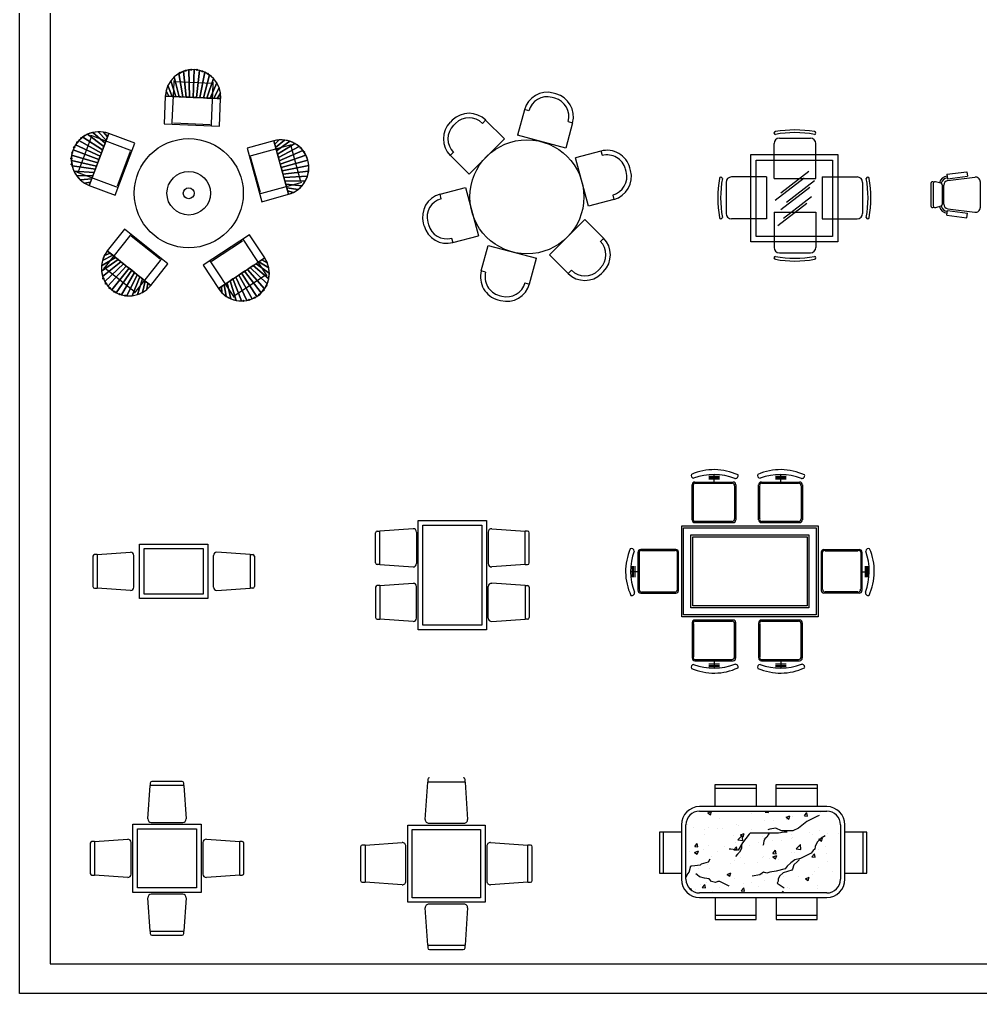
# Model space of a CAD drawing. Header units: inches. Extents: x 11.8 to 54.3, y 7.5 to 32.3.
# Drawn here: x 33.31 to 43.88, y 7.5 to 18.21 of the extents above; entities that cross this region are included whole.
import ezdxf

# ---------------------------------------------------------------- set-up
doc = ezdxf.new("R2010")
doc.units = ezdxf.units.IN
doc.header["$MEASUREMENT"] = 0
for name, color, linetype in [('02', 2, 'Continuous'), ('1', 1, 'Continuous'), ('4', 4, 'Continuous'), ('kadrbm', 4, 'Continuous')]:
    doc.layers.add(name, color=color, linetype=linetype)

# ---------------------------------------------------------------- blocks, each defined once
blk = doc.blocks.new('kadrbm')
at = {"layer": 'kadrbm', "color": 4}
blk.add_lwpolyline([(0, 0), (0, 24.797), (21, 24.797), (21, 0), (0, 0)], close=True, dxfattribs=at)
blk.add_lwpolyline([(20.663, 0.326), (20.663, 24.46), (0.337, 24.46), (0.337, 0.326), (20.663, 0.326)], dxfattribs=at)

msp = doc.modelspace()

# ---------------------------------------------------------------- linework, layer by layer
at = {"layer": '02'}
for p, q in [((40.895, 13.191), (41.014, 13.191)), ((40.896, 13.177), (41.014, 13.177)), ((40.955, 13.126), (40.955, 13.205)), ((41.627, 13.191), (41.746, 13.191)), ((41.628, 13.177), (41.746, 13.177)), ((41.687, 13.126), (41.687, 13.205)), ((40.725, 12.722), (40.725, 13.083)), ((40.741, 13.113), (41.149, 13.113)), ((40.896, 13.161), (41.014, 13.161)), ((41.178, 13.083), (41.178, 12.722)), ((41.457, 12.722), (41.457, 13.083)), ((41.473, 13.113), (41.881, 13.113)), ((41.628, 13.161), (41.746, 13.161)), ((41.91, 13.083), (41.91, 12.722)), ((41.149, 12.693), (40.741, 12.693)), ((41.881, 12.693), (41.473, 12.693)), ((37.228, 12.236), (37.228, 12.569)), ((37.246, 12.587), (37.273, 12.587)), ((37.64, 12.612), (37.273, 12.587)), ((37.273, 12.218), (37.273, 12.587)), ((37.678, 12.576), (37.678, 12.229)), ((38.468, 12.576), (38.468, 12.229)), ((38.506, 12.612), (38.873, 12.587)), ((38.9, 12.587), (38.873, 12.587)), ((38.873, 12.218), (38.873, 12.587)), ((38.918, 12.236), (38.918, 12.569)), ((40.697, 11.744), (40.697, 12.544)), ((40.697, 12.544), (41.997, 12.544)), ((41.997, 12.544), (41.997, 11.744)), ((40.717, 11.764), (40.717, 12.524)), ((40.717, 12.524), (41.977, 12.524)), ((41.977, 12.524), (41.977, 11.764)), ((34.163, 12.328), (34.136, 12.328)), ((34.163, 12.328), (34.53, 12.353)), ((34.163, 12.328), (34.163, 11.959)), ((35.849, 12.328), (35.482, 12.353)), ((35.849, 12.328), (35.849, 11.959)), ((35.849, 12.328), (35.876, 12.328)), ((40.129, 12.354), (40.129, 11.946)), ((40.519, 12.37), (40.158, 12.37)), ((40.549, 11.946), (40.549, 12.354)), ((42.146, 11.946), (42.146, 12.354)), ((42.176, 12.37), (42.536, 12.37)), ((42.566, 12.354), (42.566, 11.946)), ((34.118, 12.31), (34.118, 11.977)), ((34.568, 11.97), (34.568, 12.317)), ((35.444, 11.97), (35.444, 12.317)), ((35.894, 12.31), (35.894, 11.977)), ((37.273, 12.218), (37.246, 12.218)), ((37.273, 12.218), (37.64, 12.193)), ((38.873, 12.218), (38.506, 12.193)), ((38.873, 12.218), (38.9, 12.218)), ((40.115, 12.14), (40.037, 12.14)), ((40.05, 12.2), (40.05, 12.081)), ((40.064, 12.199), (40.064, 12.081)), ((40.08, 12.199), (40.08, 12.081)), ((42.579, 12.14), (42.658, 12.14)), ((42.615, 12.199), (42.615, 12.081)), ((42.631, 12.199), (42.631, 12.081)), ((42.644, 12.2), (42.644, 12.081)), ((37.273, 11.987), (37.64, 12.012)), ((38.873, 11.987), (38.506, 12.012)), ((34.136, 11.959), (34.163, 11.959)), ((34.53, 11.934), (34.163, 11.959)), ((35.482, 11.934), (35.849, 11.959)), ((35.876, 11.959), (35.849, 11.959)), ((37.228, 11.969), (37.228, 11.636)), ((37.273, 11.987), (37.246, 11.987)), ((37.273, 11.987), (37.273, 11.618)), ((37.678, 11.629), (37.678, 11.976)), ((38.468, 11.629), (38.468, 11.976)), ((38.873, 11.987), (38.9, 11.987)), ((38.873, 11.987), (38.873, 11.618)), ((38.918, 11.969), (38.918, 11.636)), ((40.158, 11.917), (40.519, 11.917)), ((42.536, 11.917), (42.176, 11.917)), ((41.997, 11.744), (40.697, 11.744)), ((41.977, 11.764), (40.717, 11.764)), ((37.246, 11.618), (37.273, 11.618)), ((37.64, 11.593), (37.273, 11.618)), ((38.506, 11.593), (38.873, 11.618)), ((38.9, 11.618), (38.873, 11.618)), ((41.149, 11.594), (40.741, 11.594)), ((41.881, 11.594), (41.473, 11.594)), ((40.725, 11.565), (40.725, 11.204)), ((41.178, 11.204), (41.178, 11.565)), ((41.457, 11.565), (41.457, 11.204)), ((41.91, 11.204), (41.91, 11.565)), ((40.741, 11.175), (41.149, 11.175)), ((40.955, 11.161), (40.955, 11.082)), ((41.473, 11.175), (41.881, 11.175)), ((41.687, 11.161), (41.687, 11.082)), ((40.895, 11.096), (41.014, 11.096)), ((40.896, 11.126), (41.014, 11.126)), ((40.896, 11.11), (41.014, 11.11)), ((41.627, 11.096), (41.746, 11.096)), ((41.628, 11.126), (41.746, 11.126)), ((41.628, 11.11), (41.746, 11.11)), ((34.723, 9.421), (34.748, 9.788)), ((34.748, 9.815), (34.748, 9.788)), ((35.117, 9.788), (34.748, 9.788)), ((35.099, 9.833), (34.766, 9.833)), ((35.117, 9.788), (35.117, 9.815)), ((35.117, 9.788), (35.142, 9.421)), ((37.774, 9.416), (37.802, 9.824)), ((37.802, 9.854), (37.802, 9.824)), ((38.212, 9.824), (37.802, 9.824)), ((38.212, 9.824), (38.212, 9.854)), ((38.212, 9.824), (38.24, 9.416)), ((40.966, 9.557), (40.966, 9.798)), ((40.966, 9.798), (41.416, 9.798)), ((41.416, 9.754), (40.966, 9.754)), ((41.416, 9.798), (41.416, 9.557)), ((41.636, 9.557), (41.636, 9.798)), ((41.636, 9.798), (42.086, 9.798)), ((42.086, 9.754), (41.636, 9.754)), ((42.086, 9.798), (42.086, 9.557)), ((40.793, 9.507), (42.193, 9.507)), ((40.884, 9.487), (40.926, 9.504)), ((40.884, 9.487), (40.914, 9.467)), ((40.914, 9.467), (40.926, 9.504)), ((41.364, 9.484), (41.364, 9.484)), ((41.516, 9.494), (41.528, 9.507)), ((41.516, 9.494), (41.552, 9.491)), ((41.552, 9.491), (41.549, 9.507)), ((41.746, 9.439), (41.788, 9.456)), ((41.746, 9.439), (41.776, 9.419)), ((41.776, 9.419), (41.788, 9.456)), ((41.816, 9.45), (41.816, 9.45)), ((41.947, 9.456), (41.975, 9.491)), ((41.947, 9.456), (41.982, 9.453)), ((42.082, 9.448), (41.973, 9.394)), ((41.982, 9.453), (41.975, 9.49)), ((41.978, 9.45), (41.978, 9.45)), ((42.109, 9.459), (42.082, 9.448)), ((42.119, 9.489), (42.119, 9.489)), ((34.759, 9.383), (35.106, 9.383)), ((37.814, 9.374), (38.2, 9.374)), ((40.643, 8.757), (40.643, 9.357)), ((40.664, 9.364), (40.664, 9.364)), ((40.721, 9.33), (40.721, 9.33)), ((40.893, 9.325), (40.893, 9.325)), ((40.994, 9.32), (40.994, 9.32)), ((41.014, 9.424), (41.014, 9.424)), ((41.196, 9.363), (41.196, 9.363)), ((41.222, 9.35), (41.222, 9.35)), ((41.508, 9.408), (41.508, 9.408)), ((41.601, 9.4), (41.601, 9.4)), ((41.751, 9.42), (41.751, 9.42)), ((41.973, 9.394), (41.881, 9.318)), ((42.343, 9.357), (42.343, 8.757)), ((40.352, 9.276), (40.352, 8.826)), ((40.593, 9.276), (40.352, 9.276)), ((40.396, 8.826), (40.396, 9.276)), ((40.844, 9.301), (40.844, 9.301)), ((40.847, 9.25), (40.847, 9.25)), ((41.041, 9.317), (41.041, 9.317)), ((41.168, 9.236), (41.168, 9.236)), ((41.215, 9.191), (41.262, 9.24)), ((41.242, 9.246), (41.284, 9.262)), ((41.242, 9.246), (41.272, 9.226)), ((41.268, 9.183), (41.262, 9.24)), ((41.337, 9.253), (41.266, 9.16)), ((41.272, 9.226), (41.284, 9.262)), ((41.348, 9.264), (41.337, 9.253)), ((41.663, 9.264), (41.348, 9.264)), ((41.362, 9.303), (41.362, 9.303)), ((41.488, 9.223), (41.488, 9.223)), ((41.533, 9.22), (41.511, 9.204)), ((41.549, 9.247), (41.533, 9.22)), ((41.566, 9.307), (41.544, 9.302)), ((41.56, 9.264), (41.549, 9.247)), ((41.631, 9.318), (41.566, 9.307)), ((41.696, 9.291), (41.631, 9.318)), ((41.723, 9.274), (41.663, 9.264)), ((41.682, 9.29), (41.682, 9.29)), ((41.821, 9.291), (41.696, 9.291)), ((41.756, 9.274), (41.723, 9.274)), ((41.808, 9.25), (41.808, 9.25)), ((41.82, 9.213), (41.82, 9.213)), ((41.881, 9.318), (41.821, 9.291)), ((42.002, 9.276), (42.002, 9.276)), ((42.039, 9.246), (42.039, 9.246)), ((42.104, 9.198), (42.146, 9.214)), ((42.112, 9.289), (42.112, 9.289)), ((42.174, 9.236), (42.131, 9.209)), ((42.134, 9.178), (42.146, 9.214)), ((42.199, 9.263), (42.199, 9.263)), ((42.322, 9.263), (42.322, 9.263)), ((42.634, 9.276), (42.393, 9.276)), ((42.59, 9.276), (42.59, 8.826)), ((42.634, 8.826), (42.634, 9.276)), ((34.088, 9.154), (34.088, 8.821)), ((34.133, 9.172), (34.106, 9.172)), ((34.133, 9.172), (34.5, 9.197)), ((34.133, 9.172), (34.133, 8.803)), ((34.538, 8.814), (34.538, 9.161)), ((35.328, 9.161), (35.328, 8.814)), ((35.366, 9.197), (35.733, 9.172)), ((35.76, 9.172), (35.733, 9.172)), ((35.733, 8.803), (35.733, 9.172)), ((35.778, 8.821), (35.778, 9.154)), ((37.062, 9.114), (37.062, 8.744)), ((37.112, 9.134), (37.082, 9.134)), ((37.112, 9.134), (37.52, 9.162)), ((37.112, 9.134), (37.112, 8.724)), ((37.562, 8.736), (37.562, 9.122)), ((38.452, 9.122), (38.452, 8.736)), ((38.494, 9.162), (38.902, 9.134)), ((38.932, 9.134), (38.902, 9.134)), ((38.902, 8.724), (38.902, 9.134)), ((38.952, 8.744), (38.952, 9.114)), ((40.739, 9.118), (40.768, 9.152)), ((40.739, 9.118), (40.775, 9.115)), ((40.775, 9.115), (40.768, 9.152)), ((40.886, 9.125), (40.886, 9.125)), ((41.064, 9.114), (41.064, 9.114)), ((41.169, 9.08), (41.198, 9.114)), ((41.189, 9.163), (41.189, 9.163)), ((41.205, 9.077), (41.198, 9.114)), ((41.215, 9.191), (41.268, 9.183)), ((41.266, 9.16), (41.218, 9.079)), ((41.256, 9.144), (41.256, 9.095)), ((41.339, 9.126), (41.339, 9.126)), ((41.443, 9.163), (41.443, 9.163)), ((41.495, 9.144), (41.489, 9.128)), ((41.5, 9.177), (41.495, 9.155)), ((41.495, 9.155), (41.495, 9.144)), ((41.5, 9.208), (41.5, 9.208)), ((41.511, 9.204), (41.5, 9.177)), ((41.593, 9.183), (41.593, 9.183)), ((41.689, 9.186), (41.689, 9.186)), ((41.808, 9.209), (41.808, 9.209)), ((41.855, 9.092), (41.902, 9.141)), ((41.909, 9.084), (41.902, 9.141)), ((42.066, 9.117), (42.06, 9.09)), ((42.087, 9.166), (42.066, 9.117)), ((42.131, 9.209), (42.087, 9.166)), ((42.104, 9.198), (42.134, 9.178)), ((42.129, 9.196), (42.129, 9.196)), ((42.183, 9.114), (42.183, 9.114)), ((40.686, 9.064), (40.686, 9.064)), ((40.738, 9.052), (40.78, 9.069)), ((40.738, 9.052), (40.768, 9.032)), ((40.768, 9.032), (40.78, 9.068)), ((40.837, 9.084), (40.837, 9.084)), ((40.922, 9.012), (40.922, 9.012)), ((40.989, 9.066), (40.989, 9.066)), ((41.136, 9.09), (41.12, 9.09)), ((41.218, 9.079), (41.136, 9.09)), ((41.169, 9.08), (41.205, 9.077)), ((41.212, 9.035), (41.19, 9.008)), ((41.234, 9.057), (41.212, 9.035)), ((41.256, 9.095), (41.234, 9.057)), ((41.242, 8.998), (41.242, 8.998)), ((41.493, 9.008), (41.493, 9.008)), ((41.599, 9.042), (41.628, 9.077)), ((41.599, 9.042), (41.635, 9.039)), ((41.6, 9.004), (41.642, 9.02)), ((41.6, 9.004), (41.63, 8.984)), ((41.635, 9.039), (41.628, 9.077)), ((41.63, 8.984), (41.642, 9.02)), ((41.801, 9.051), (41.801, 9.051)), ((41.833, 9.054), (41.833, 9.054)), ((41.855, 9.092), (41.909, 9.084)), ((41.984, 9.025), (41.903, 8.987)), ((42.022, 9.046), (41.984, 9.025)), ((42.044, 9.073), (42.022, 9.046)), ((42.03, 9.005), (42.059, 9.039)), ((42.03, 9.005), (42.066, 9.002)), ((42.041, 9.026), (42.041, 9.026)), ((42.06, 9.09), (42.044, 9.073)), ((42.066, 9.002), (42.059, 9.039)), ((42.104, 9.089), (42.104, 9.089)), ((42.191, 9.046), (42.191, 9.046)), ((40.679, 8.835), (40.696, 8.905)), ((40.696, 8.905), (40.706, 8.905)), ((40.706, 8.905), (40.804, 8.916)), ((40.804, 8.916), (40.815, 8.927)), ((40.815, 8.927), (40.891, 8.949)), ((40.878, 8.925), (40.878, 8.925)), ((40.891, 8.949), (40.908, 8.981)), ((41.133, 8.934), (41.133, 8.934)), ((41.181, 8.964), (41.181, 8.964)), ((41.285, 8.927), (41.285, 8.927)), ((41.435, 8.947), (41.435, 8.947)), ((41.483, 8.994), (41.483, 8.994)), ((41.562, 8.985), (41.562, 8.985)), ((41.662, 8.976), (41.662, 8.976)), ((41.756, 8.9), (41.734, 8.873)), ((41.799, 8.938), (41.756, 8.9)), ((41.843, 8.97), (41.799, 8.938)), ((41.832, 8.916), (41.816, 8.867)), ((41.87, 8.954), (41.832, 8.916)), ((41.903, 8.987), (41.843, 8.97)), ((41.892, 8.976), (41.87, 8.954)), ((41.883, 8.971), (41.883, 8.971)), ((42.203, 8.958), (42.203, 8.958)), ((34.106, 8.803), (34.133, 8.803)), ((34.5, 8.778), (34.133, 8.803)), ((35.733, 8.803), (35.366, 8.778)), ((35.733, 8.803), (35.76, 8.803)), ((40.352, 8.826), (40.593, 8.826)), ((40.647, 8.78), (40.658, 8.807)), ((40.658, 8.807), (40.679, 8.835)), ((40.679, 8.847), (40.679, 8.847)), ((40.766, 8.808), (40.75, 8.818)), ((40.794, 8.786), (40.766, 8.808)), ((40.783, 8.874), (40.783, 8.874)), ((40.848, 8.77), (40.794, 8.786)), ((40.906, 8.877), (40.906, 8.877)), ((41.096, 8.811), (41.138, 8.827)), ((41.096, 8.811), (41.126, 8.791)), ((41.126, 8.791), (41.138, 8.827)), ((41.457, 8.807), (41.37, 8.791)), ((41.495, 8.835), (41.457, 8.807)), ((41.486, 8.809), (41.486, 8.809)), ((41.533, 8.824), (41.495, 8.835)), ((41.566, 8.835), (41.533, 8.824)), ((41.636, 8.845), (41.566, 8.835)), ((41.734, 8.873), (41.636, 8.845)), ((41.674, 8.791), (41.658, 8.759)), ((41.712, 8.829), (41.674, 8.791)), ((41.81, 8.856), (41.712, 8.829)), ((41.712, 8.784), (41.712, 8.784)), ((41.794, 8.851), (41.794, 8.851)), ((41.816, 8.867), (41.81, 8.856)), ((41.883, 8.79), (41.883, 8.79)), ((42.034, 8.809), (42.034, 8.809)), ((42.062, 8.844), (42.062, 8.844)), ((42.097, 8.889), (42.097, 8.889)), ((42.261, 8.839), (42.261, 8.839)), ((42.393, 8.826), (42.634, 8.826)), ((37.082, 8.724), (37.112, 8.724)), ((37.52, 8.696), (37.112, 8.724)), ((38.902, 8.724), (38.494, 8.696)), ((38.902, 8.724), (38.932, 8.724)), ((40.805, 8.705), (40.805, 8.705)), ((40.822, 8.666), (40.851, 8.701)), ((40.897, 8.764), (40.848, 8.77)), ((40.858, 8.663), (40.851, 8.701)), ((40.871, 8.725), (40.871, 8.725)), ((40.924, 8.732), (40.897, 8.764)), ((40.968, 8.721), (40.924, 8.732)), ((40.995, 8.732), (40.968, 8.721)), ((41.016, 8.732), (40.995, 8.732)), ((41.12, 8.683), (41.016, 8.732)), ((41.127, 8.69), (41.127, 8.69)), ((41.174, 8.764), (41.174, 8.764)), ((41.277, 8.71), (41.277, 8.71)), ((41.362, 8.724), (41.362, 8.724)), ((41.446, 8.678), (41.446, 8.678)), ((41.504, 8.74), (41.504, 8.74)), ((41.658, 8.737), (41.647, 8.715)), ((41.647, 8.715), (41.712, 8.672)), ((41.658, 8.759), (41.658, 8.737)), ((41.958, 8.763), (42, 8.779)), ((41.958, 8.763), (41.988, 8.743)), ((41.988, 8.743), (42, 8.779)), ((42.09, 8.69), (42.09, 8.69)), ((35.106, 8.593), (34.759, 8.593)), ((40.692, 8.646), (40.701, 8.656)), ((40.703, 8.637), (40.701, 8.656)), ((40.748, 8.64), (40.748, 8.64)), ((42.193, 8.607), (40.793, 8.607)), ((40.822, 8.666), (40.858, 8.663)), ((40.932, 8.625), (40.932, 8.625)), ((41.012, 8.664), (41.012, 8.664)), ((41.252, 8.629), (41.281, 8.663)), ((41.252, 8.629), (41.288, 8.626)), ((41.252, 8.611), (41.252, 8.611)), ((41.288, 8.626), (41.281, 8.663)), ((41.478, 8.609), (41.478, 8.609)), ((41.696, 8.607), (41.712, 8.626)), ((41.712, 8.672), (41.723, 8.661)), ((41.715, 8.607), (41.712, 8.626)), ((41.766, 8.665), (41.766, 8.665)), ((41.787, 8.651), (41.787, 8.651)), ((42.086, 8.651), (42.086, 8.651)), ((34.748, 8.188), (34.723, 8.555)), ((35.142, 8.555), (35.117, 8.188)), ((38.2, 8.484), (37.814, 8.484)), ((40.966, 8.557), (40.966, 8.316)), ((41.416, 8.316), (41.416, 8.557)), ((41.636, 8.557), (41.636, 8.316)), ((42.086, 8.316), (42.086, 8.557)), ((37.802, 8.034), (37.774, 8.442)), ((38.24, 8.442), (38.212, 8.034)), ((41.416, 8.36), (40.966, 8.36)), ((42.086, 8.36), (41.636, 8.36)), ((40.966, 8.316), (41.416, 8.316)), ((41.636, 8.316), (42.086, 8.316)), ((34.748, 8.188), (35.117, 8.188)), ((34.748, 8.188), (34.748, 8.161)), ((34.766, 8.143), (35.099, 8.143)), ((35.117, 8.161), (35.117, 8.188)), ((37.802, 8.034), (38.212, 8.034)), ((37.802, 8.034), (37.802, 8.004)), ((38.212, 8.004), (38.212, 8.034)), ((37.822, 7.984), (38.192, 7.984))]:
    msp.add_line(p, q, dxfattribs=at)
for points in [[(38.448, 11.502), (37.698, 11.502), (37.698, 12.702), (38.448, 12.702)], [(34.631, 11.844), (34.631, 12.444), (35.381, 12.444), (35.381, 11.844)], [(34.558, 8.613), (34.558, 9.363), (35.308, 9.363), (35.308, 8.613)], [(37.582, 8.504), (37.582, 9.354), (38.432, 9.354), (38.432, 8.504)]]:
    msp.add_lwpolyline(points, close=True, dxfattribs=at)
for centre, radius, start, end in [((40.743, 13.092), 0.0208, 96.7142, 205.1766), ((41.149, 13.083), 0.0295, 0, 90), ((41.475, 13.092), 0.0208, 96.7142, 205.1766), ((41.881, 13.083), 0.0295, 0, 90), ((40.743, 12.713), 0.0208, 154.8234, 263.2858), ((41.149, 12.722), 0.0295, 270, 0), ((41.475, 12.713), 0.0208, 154.8234, 263.2858), ((41.881, 12.722), 0.0295, 270, 0), ((37.246, 12.569), 0.018, 90, 180), ((37.642, 12.576), 0.036, 0, 93.1221), ((38.504, 12.576), 0.036, 86.8779, 180), ((38.9, 12.569), 0.018, 0, 90), ((34.136, 12.31), 0.018, 90, 180), ((34.532, 12.317), 0.036, 0, 93.1221), ((35.48, 12.317), 0.036, 86.8779, 180), ((35.876, 12.31), 0.018, 0, 90), ((40.149, 12.352), 0.0208, 64.8234, 173.2858), ((40.528, 12.352), 0.0208, 6.7142, 115.1766), ((42.167, 12.352), 0.0208, 64.8234, 173.2858), ((42.545, 12.352), 0.0208, 6.7142, 115.1766), ((37.246, 12.236), 0.018, 180, 270), ((37.642, 12.229), 0.036, 266.8779, 0), ((38.504, 12.229), 0.036, 180, 273.1221), ((38.9, 12.236), 0.018, 270, 0), ((37.642, 11.976), 0.036, 0, 93.1221), ((38.504, 11.976), 0.036, 86.8779, 180), ((34.136, 11.977), 0.018, 180, 270), ((34.532, 11.97), 0.036, 266.8779, 0), ((35.48, 11.97), 0.036, 180, 273.1221), ((35.876, 11.977), 0.018, 270, 0), ((37.246, 11.969), 0.018, 90, 180), ((38.9, 11.969), 0.018, 0, 90), ((40.158, 11.946), 0.0295, 180, 270), ((40.519, 11.946), 0.0295, 270, 0), ((42.176, 11.946), 0.0295, 180, 270), ((42.536, 11.946), 0.0295, 270, 0), ((37.246, 11.636), 0.018, 180, 270), ((37.642, 11.629), 0.036, 266.8779, 0), ((38.504, 11.629), 0.036, 180, 273.1221), ((38.9, 11.636), 0.018, 270, 0), ((40.743, 11.574), 0.0208, 96.7142, 205.1766), ((41.149, 11.565), 0.0295, 0, 90), ((41.475, 11.574), 0.0208, 96.7142, 205.1766), ((41.881, 11.565), 0.0295, 0, 90), ((40.743, 11.195), 0.0208, 154.8234, 263.2858), ((41.149, 11.204), 0.0295, 270, 0), ((41.475, 11.195), 0.0208, 154.8234, 263.2858), ((41.881, 11.204), 0.0295, 270, 0), ((37.822, 9.854), 0.02, 90, 180), ((38.192, 9.854), 0.02, 0, 90), ((34.766, 9.815), 0.018, 90, 180), ((35.099, 9.815), 0.018, 0, 90), ((40.793, 9.357), 0.15, 90, 180), ((42.193, 9.357), 0.15, 0, 90), ((34.759, 9.419), 0.036, 176.8779, 270), ((35.106, 9.419), 0.036, 270, 3.1221), ((37.814, 9.414), 0.04, 176.8779, 270), ((38.2, 9.414), 0.04, 270, 3.1221), ((34.106, 9.154), 0.018, 90, 180), ((34.502, 9.161), 0.036, 0, 93.1221), ((35.364, 9.161), 0.036, 86.8779, 180), ((35.76, 9.154), 0.018, 0, 90), ((37.082, 9.114), 0.02, 90, 180), ((37.522, 9.122), 0.04, 0, 93.1221), ((38.492, 9.122), 0.04, 86.8779, 180), ((38.932, 9.114), 0.02, 0, 90), ((34.106, 8.821), 0.018, 180, 270), ((34.502, 8.814), 0.036, 266.8779, 0), ((35.364, 8.814), 0.036, 180, 273.1221), ((35.76, 8.821), 0.018, 270, 0), ((37.082, 8.744), 0.02, 180, 270), ((37.522, 8.736), 0.04, 266.8779, 0), ((38.492, 8.736), 0.04, 180, 273.1221), ((38.932, 8.744), 0.02, 270, 0), ((40.793, 8.757), 0.15, 180, 270), ((42.193, 8.757), 0.15, 270, 0), ((34.759, 8.557), 0.036, 90, 183.1221), ((35.106, 8.557), 0.036, 356.8779, 90), ((37.814, 8.444), 0.04, 90, 183.1221), ((38.2, 8.444), 0.04, 356.8779, 90), ((34.766, 8.161), 0.018, 180, 270), ((35.099, 8.161), 0.018, 270, 0), ((37.822, 8.004), 0.02, 180, 270), ((38.192, 8.004), 0.02, 270, 0)]:
    msp.add_arc(centre, radius, start, end, dxfattribs=at)
at = {"layer": '1'}
for p, q in [((34.991, 17.087, 0.102), (35.01, 17.518, 0.102)), ((35.01, 17.518, -0.05), (35.011, 17.543, -0.05)), ((35.023, 17.53, 0.102), (35.429, 17.512, 0.102)), ((35.422, 17.068, 0.102), (35.441, 17.499, 0.102)), ((35.441, 17.499, -0.05), (35.442, 17.524, -0.05)), ((34.914, 17.37, 0.306), (34.901, 17.065, 0.306)), ((39.199, 17.347, 0.712), (39.171, 17.355, 0.712)), ((35.51, 17.038, 0.306), (35.523, 17.343, 0.306)), ((38.916, 17.208, 0.712), (38.866, 17.221, 0.712)), ((34.901, 17.065, 0.306), (35.51, 17.038, 0.306)), ((34.99, 17.061, -0.05), (34.991, 17.087, -0.05)), ((35.409, 17.055, 0.102), (35.003, 17.073, 0.102)), ((35.421, 17.042, -0.05), (35.422, 17.068, -0.05)), ((38.107, 17.07, 0.712), (38.086, 17.048, 0.712)), ((38.404, 17.07, 0.712), (38.439, 17.105, 0.712)), ((39.348, 17.09, 0.712), (39.396, 17.077, 0.712)), ((34.117, 16.928, -0.05), (34.094, 16.937, -0.05)), ((34.522, 16.777, 0.102), (34.117, 16.928, 0.102)), ((34.577, 16.851, 0.306), (34.291, 16.958, 0.306)), ((33.958, 16.54, 0.102), (34.101, 16.921, 0.102)), ((34.363, 16.28, 0.306), (34.577, 16.851, 0.306)), ((36.107, 16.877, 0.306), (35.814, 16.796, 0.306)), ((35.862, 16.717, 0.102), (36.278, 16.832, 0.102)), ((36.278, 16.832, -0.05), (36.302, 16.839, -0.05)), ((36.294, 16.823, 0.102), (36.402, 16.432, 0.102)), ((41.612, 16.462), (41.612, 16.848)), ((41.672, 16.908), (42.012, 16.908)), ((42.072, 16.462), (42.072, 16.848)), ((34.529, 16.76, 0.102), (34.386, 16.38, 0.102)), ((34.545, 16.768, -0.05), (34.522, 16.777, -0.05)), ((35.814, 16.796, 0.306), (35.976, 16.209, 0.306)), ((35.837, 16.71, -0.05), (35.862, 16.717, -0.05)), ((38.086, 16.755, 0.712), (38.049, 16.718, 0.712)), ((39.723, 16.715, 0.712), (39.71, 16.766, 0.712)), ((35.961, 16.31, 0.102), (35.853, 16.702, 0.102)), ((41.416, 16.666), (42.255, 16.666)), ((41.416, 15.826), (41.416, 16.666)), ((42.255, 16.666), (42.255, 15.826)), ((33.966, 16.524, -0.05), (33.942, 16.533, -0.05)), ((34.37, 16.372, 0.102), (33.966, 16.524, 0.102)), ((39.986, 16.539, 0.712), (39.978, 16.568, 0.712)), ((41.995, 16.54), (41.686, 16.304)), ((43.515, 16.511), (43.735, 16.538)), ((43.515, 16.511), (43.521, 16.461)), ((43.735, 16.538), (43.741, 16.489)), ((35.977, 16.301, 0.102), (36.393, 16.416, 0.102)), ((36.393, 16.416, -0.05), (36.418, 16.423, -0.05)), ((41.084, 16.421), (41.084, 16.08)), ((41.53, 16.481), (41.144, 16.481)), ((41.53, 16.481), (41.53, 16.02)), ((41.612, 16.462), (42.072, 16.462)), ((41.944, 16.468), (41.624, 16.221)), ((42.057, 16.437), (41.748, 16.2)), ((42.141, 16.481), (42.527, 16.481)), ((42.141, 16.481), (42.141, 16.02)), ((42.587, 16.421), (42.587, 16.08)), ((43.339, 16.409), (43.339, 16.246)), ((43.364, 16.409), (43.364, 16.246)), ((43.449, 16.413), (43.389, 16.428)), ((43.464, 16.394), (43.464, 16.246)), ((43.521, 16.461), (43.741, 16.489)), ((34.077, 16.387, 0.306), (34.363, 16.28, 0.306)), ((34.394, 16.364, -0.05), (34.37, 16.372, -0.05)), ((35.952, 16.294, -0.05), (35.977, 16.301, -0.05)), ((35.976, 16.209, 0.306), (36.27, 16.29, 0.306)), ((37.95, 16.242, 0.712), (37.937, 16.291, 0.712)), ((39.837, 16.282, 0.712), (39.85, 16.234, 0.712)), ((42.005, 16.365), (41.686, 16.118)), ((43.464, 16.306), (43.48, 16.306)), ((41.975, 16.19), (41.655, 15.943)), ((42.026, 16.262), (41.717, 16.025)), ((43.339, 16.246), (43.339, 16.163)), ((43.364, 16.246), (43.364, 16.163)), ((43.464, 16.266), (43.48, 16.266)), ((43.464, 16.246), (43.464, 16.178)), ((41.612, 16.092), (42.072, 16.092)), ((41.612, 16.092), (41.612, 15.706)), ((42.072, 16.092), (42.072, 15.706)), ((43.449, 16.158), (43.389, 16.143)), ((43.515, 16.061), (43.521, 16.111)), ((43.521, 16.111), (43.741, 16.083)), ((43.735, 16.033), (43.741, 16.083)), ((37.801, 15.985, 0.712), (37.809, 15.956, 0.712)), ((41.53, 16.02), (41.144, 16.02)), ((42.141, 16.02), (42.527, 16.02)), ((43.515, 16.061), (43.735, 16.033)), ((34.466, 15.906, 0.306), (34.276, 15.667, 0.306)), ((34.943, 15.526, 0.306), (34.466, 15.906, 0.306)), ((34.52, 15.831, 0.102), (34.251, 15.493, 0.102)), ((34.536, 15.85, -0.05), (34.52, 15.831, -0.05)), ((34.538, 15.833, 0.102), (34.856, 15.579, 0.102)), ((35.84, 15.845, 0.306), (35.331, 15.509, 0.306)), ((35.423, 15.554, 0.102), (35.762, 15.778, 0.102)), ((35.766, 15.796, -0.05), (35.78, 15.775, -0.05)), ((35.78, 15.775, 0.102), (36.018, 15.414, 0.102)), ((36.008, 15.591, 0.306), (35.84, 15.845, 0.306)), ((38.063, 15.809, 0.712), (38.077, 15.759, 0.712)), ((39.701, 15.77, 0.712), (39.738, 15.807, 0.712)), ((42.255, 15.826), (41.416, 15.826)), ((41.672, 15.646), (42.012, 15.646)), ((34.858, 15.562, 0.102), (34.589, 15.224, 0.102)), ((34.874, 15.581, -0.05), (34.858, 15.562, -0.05)), ((35.405, 15.558, -0.05), (35.419, 15.537, -0.05)), ((35.419, 15.537, 0.102), (35.657, 15.176, 0.102)), ((34.251, 15.493, -0.05), (34.235, 15.473, -0.05)), ((34.571, 15.222, 0.102), (34.253, 15.475, 0.102)), ((34.753, 15.288, 0.306), (34.943, 15.526, 0.306)), ((35.331, 15.509, 0.306), (35.499, 15.254, 0.306)), ((38.439, 15.435, 0.712), (38.39, 15.448, 0.712)), ((39.383, 15.455, 0.712), (39.347, 15.42, 0.712)), ((39.68, 15.455, 0.712), (39.701, 15.476, 0.712)), ((39.715, 15.42, 0.712), (39.736, 15.441, 0.712)), ((36.014, 15.397, 0.102), (35.675, 15.173, 0.102)), ((36.018, 15.414, -0.05), (36.032, 15.393, -0.05)), ((34.589, 15.224, -0.05), (34.573, 15.204, -0.05)), ((38.871, 15.317, 0.712), (38.921, 15.303, 0.712)), ((35.657, 15.176, -0.05), (35.671, 15.155, -0.05)), ((38.587, 15.178, 0.712), (38.616, 15.17, 0.712))]:
    msp.add_line(p, q, dxfattribs=at)
for centre, radius in [((35.076, 17.626, 0.356), 0.00635), ((35.136, 17.649, 0.356), 0.00635), ((35.198, 17.66, 0.356), 0.00635), ((35.262, 17.658, 0.356), 0.00635), ((35.324, 17.642, 0.356), 0.00635), ((35.381, 17.614, 0.356), 0.00635), ((33.945, 16.861, 0.356), 0.00635), ((33.989, 16.907, 0.356), 0.00635), ((33.889, 16.747, 0.356), 0.00635), ((33.911, 16.807, 0.356), 0.00635), ((36.401, 16.802, 0.356), 0.00635), ((36.442, 16.753, 0.356), 0.00635), ((33.88, 16.684, 0.356), 0.00635), ((33.884, 16.62, 0.356), 0.00635), ((35.172, 16.302, -0.05), 0.24), ((35.172, 16.302), 0.06), ((34.232, 15.364, 0.356), 0.00635), ((34.262, 15.308, 0.356), 0.00635), ((34.302, 15.259, 0.356), 0.00635), ((34.353, 15.219, 0.356), 0.00635), ((35.993, 15.234, 0.356), 0.00635), ((36.027, 15.288, 0.356), 0.00635), ((34.41, 15.191, 0.356), 0.00635), ((34.472, 15.176, 0.356), 0.00635), ((35.774, 15.118, 0.356), 0.00635), ((35.837, 15.129, 0.356), 0.00635), ((35.896, 15.153, 0.356), 0.00635), ((35.949, 15.188, 0.356), 0.00635)]:
    msp.add_circle(centre, radius, dxfattribs=at)
for centre, radius, start, end in [((35.219, 17.356, 0.306), 0.305, 357.4563, 177.4563), ((35.219, 17.356, 0.712), 0.305, 42.4563, 132.4563), ((39.116, 17.152, 0.712), 0.21, 75, 165), ((39.145, 17.144, 0.712), 0.21, 345, 75), ((38.234, 16.9, 0.712), 0.21, 135, 225), ((38.256, 16.921, 0.712), 0.21, 45, 135), ((34.184, 16.673, 0.306), 0.305, 69.4563, 249.4563), ((34.184, 16.673, 0.712), 0.305, 114.4563, 204.4563), ((41.627, 16.964), 0.0152, 90, 270), ((41.842, 15.775), 1.223, 79.8669, 100.1331), ((41.842, 15.77), 1.198, 79.6557, 100.3443), ((42.057, 16.964), 0.0152, 270, 90), ((36.189, 16.584, 0.306), 0.305, 285.4563, 105.4563), ((36.189, 16.584, 0.712), 0.305, 330.4563, 60.4563), ((41.672, 16.848), 0.06, 90, 180), ((42.012, 16.848), 0.06, 0, 90), ((39.775, 16.514, 0.712), 0.21, 15, 105), ((39.783, 16.485, 0.712), 0.21, 285, 15), ((42.217, 16.25), 1.223, 169.8669, 190.1331), ((41.028, 16.465), 0.0152, 0, 180), ((42.222, 16.25), 1.198, 169.6556, 190.3444), ((41.144, 16.421), 0.06, 90, 180), ((42.527, 16.421), 0.06, 0, 90), ((42.643, 16.465), 0.0152, 0, 180), ((41.449, 16.25), 1.198, 349.6556, 10.3444), ((41.454, 16.25), 1.223, 349.8669, 10.1331), ((43.359, 16.409), 0.02, 50.9616, 180), ((43.384, 16.409), 0.02, 75.9637, 180), ((43.53, 16.392), 0.1, 97.125, 165.0526), ((43.444, 16.394), 0.02, 360, 75.9637), ((43.53, 16.392), 0.08, 97.125, 165.0383), ((38.004, 16.039, 0.712), 0.21, 105, 195), ((43.444, 16.178), 0.02, 284.0362, 360), ((41.144, 16.08), 0.06, 180, 270), ((42.527, 16.08), 0.06, 270, 0), ((43.359, 16.163), 0.02, 180, 309.0384), ((43.384, 16.163), 0.02, 180, 284.0362), ((43.53, 16.18), 0.1, 194.9474, 262.875), ((43.53, 16.18), 0.08, 194.9617, 262.875), ((41.028, 16.035), 0.0152, 180, 0), ((42.643, 16.035), 0.0152, 180, 0), ((38.012, 16.011, 0.712), 0.21, 195, 285), ((39.552, 15.625, 0.712), 0.21, 315, 45), ((34.515, 15.478, 0.306), 0.305, 141.4563, 321.4563), ((41.672, 15.706), 0.06, 180, 270), ((42.012, 15.706), 0.06, 270, 0), ((35.754, 15.422, 0.306), 0.305, 213.4563, 33.4563), ((41.627, 15.591), 0.0152, 90, 270), ((41.842, 16.784), 1.198, 259.6557, 280.3443), ((41.842, 16.779), 1.223, 259.8669, 280.1331), ((42.057, 15.591), 0.0152, 270, 90), ((34.515, 15.478, 0.712), 0.305, 186.4563, 276.4563), ((38.642, 15.381, 0.712), 0.21, 165, 255), ((39.531, 15.603, 0.712), 0.21, 225, 315), ((35.754, 15.422, 0.712), 0.305, 258.4563, 348.4563), ((38.671, 15.373, 0.712), 0.21, 255, 345)]:
    msp.add_arc(centre, radius, start, end, dxfattribs=at)
for points in [[(35.028, 17.365, 0.356), (35.067, 17.363, 0.356), (35.013, 17.581, 0.356), (34.973, 17.537, 0.356)], [(35.067, 17.363, 0.356), (35.105, 17.361, 0.356), (35.061, 17.617, 0.356), (35.013, 17.581, 0.356)], [(35.105, 17.361, 0.356), (35.143, 17.36, 0.356), (35.115, 17.643, 0.356), (35.061, 17.617, 0.356)], [(35.143, 17.36, 0.356), (35.181, 17.358, 0.356), (35.173, 17.658, 0.356), (35.115, 17.643, 0.356)], [(35.181, 17.358, 0.356), (35.219, 17.356, 0.356), (35.232, 17.661, 0.356), (35.173, 17.658, 0.356)], [(35.219, 17.356, 0.356), (35.257, 17.355, 0.356), (35.291, 17.652, 0.356), (35.232, 17.661, 0.356)], [(35.257, 17.355, 0.356), (35.295, 17.353, 0.356), (35.348, 17.632, 0.356), (35.291, 17.652, 0.356)], [(35.295, 17.353, 0.356), (35.333, 17.351, 0.356), (35.399, 17.602, 0.356), (35.348, 17.632, 0.356)], [(35.333, 17.351, 0.356), (35.371, 17.349, 0.356), (35.444, 17.562, 0.356), (35.399, 17.602, 0.356)], [(34.952, 17.368, 0.356), (34.99, 17.366, 0.356), (34.943, 17.485, 0.356), (34.923, 17.429, 0.356)], [(34.99, 17.366, 0.356), (35.028, 17.365, 0.356), (34.973, 17.537, 0.356), (34.943, 17.485, 0.356)], [(35.371, 17.349, 0.356), (35.409, 17.348, 0.356), (35.48, 17.514, 0.356), (35.444, 17.562, 0.356)], [(35.409, 17.348, 0.356), (35.447, 17.346, 0.356), (35.505, 17.46, 0.356), (35.48, 17.514, 0.356)], [(35.447, 17.346, 0.356), (35.485, 17.344, 0.356), (35.52, 17.402, 0.356), (35.505, 17.46, 0.356)], [(34.914, 17.37, 0.356), (34.901, 17.065, 0.356), (35.51, 17.038, 0.356), (35.523, 17.343, 0.356)], [(34.914, 17.37, 0.356), (34.952, 17.368, 0.356), (34.923, 17.429, 0.356), (34.914, 17.37, 0.356)], [(35.485, 17.344, 0.356), (35.523, 17.343, 0.356), (35.523, 17.343, 0.356), (35.52, 17.402, 0.356)], [(34.224, 16.78, 0.356), (34.238, 16.815, 0.356), (34.058, 16.95, 0.356), (34.006, 16.92, 0.356)], [(34.238, 16.815, 0.356), (34.251, 16.851, 0.356), (34.115, 16.969, 0.356), (34.058, 16.95, 0.356)], [(34.077, 16.387, 0.356), (34.363, 16.28, 0.356), (34.577, 16.851, 0.356), (34.291, 16.958, 0.356)], [(34.251, 16.851, 0.356), (34.264, 16.887, 0.356), (34.174, 16.977, 0.356), (34.115, 16.969, 0.356)], [(34.264, 16.887, 0.356), (34.278, 16.922, 0.356), (34.234, 16.973, 0.356), (34.174, 16.977, 0.356)], [(34.278, 16.922, 0.356), (34.291, 16.958, 0.356), (34.291, 16.958, 0.356), (34.234, 16.973, 0.356)], [(34.184, 16.673, 0.356), (34.198, 16.708, 0.356), (33.925, 16.833, 0.356), (33.899, 16.78, 0.356)], [(34.198, 16.708, 0.356), (34.211, 16.744, 0.356), (33.962, 16.881, 0.356), (33.925, 16.833, 0.356)], [(34.211, 16.744, 0.356), (34.224, 16.78, 0.356), (34.006, 16.92, 0.356), (33.962, 16.881, 0.356)], [(36.107, 16.877, 0.356), (35.814, 16.796, 0.356), (35.976, 16.209, 0.356), (36.27, 16.29, 0.356)], [(36.107, 16.877, 0.356), (36.118, 16.841, 0.356), (36.166, 16.888, 0.356), (36.107, 16.877, 0.356)], [(36.118, 16.841, 0.356), (36.128, 16.804, 0.356), (36.226, 16.886, 0.356), (36.166, 16.888, 0.356)], [(36.128, 16.804, 0.356), (36.138, 16.767, 0.356), (36.284, 16.873, 0.356), (36.226, 16.886, 0.356)], [(36.138, 16.767, 0.356), (36.148, 16.73, 0.356), (36.339, 16.849, 0.356), (36.284, 16.873, 0.356)], [(36.148, 16.73, 0.356), (36.158, 16.694, 0.356), (36.388, 16.814, 0.356), (36.339, 16.849, 0.356)], [(34.158, 16.601, 0.356), (34.171, 16.637, 0.356), (33.883, 16.722, 0.356), (33.88, 16.662, 0.356)], [(34.171, 16.637, 0.356), (34.184, 16.673, 0.356), (33.899, 16.78, 0.356), (33.883, 16.722, 0.356)], [(36.158, 16.694, 0.356), (36.168, 16.657, 0.356), (36.429, 16.771, 0.356), (36.388, 16.814, 0.356)], [(36.168, 16.657, 0.356), (36.178, 16.62, 0.356), (36.461, 16.721, 0.356), (36.429, 16.771, 0.356)], [(36.178, 16.62, 0.356), (36.189, 16.584, 0.356), (36.482, 16.665, 0.356), (36.461, 16.721, 0.356)], [(34.144, 16.566, 0.356), (34.158, 16.601, 0.356), (33.88, 16.662, 0.356), (33.888, 16.603, 0.356)], [(34.131, 16.53, 0.356), (34.144, 16.566, 0.356), (33.888, 16.603, 0.356), (33.907, 16.546, 0.356)], [(36.189, 16.584, 0.356), (36.199, 16.547, 0.356), (36.493, 16.606, 0.356), (36.482, 16.665, 0.356)], [(36.199, 16.547, 0.356), (36.209, 16.51, 0.356), (36.491, 16.546, 0.356), (36.493, 16.606, 0.356)], [(34.117, 16.494, 0.356), (34.131, 16.53, 0.356), (33.907, 16.546, 0.356), (33.937, 16.495, 0.356)], [(36.209, 16.51, 0.356), (36.219, 16.473, 0.356), (36.478, 16.488, 0.356), (36.491, 16.546, 0.356)], [(34.104, 16.459, 0.356), (34.117, 16.494, 0.356), (33.937, 16.495, 0.356), (33.976, 16.45, 0.356)], [(34.091, 16.423, 0.356), (34.104, 16.459, 0.356), (33.976, 16.45, 0.356), (34.024, 16.414, 0.356)], [(34.077, 16.387, 0.356), (34.091, 16.423, 0.356), (34.024, 16.414, 0.356), (34.077, 16.387, 0.356)], [(36.219, 16.473, 0.356), (36.229, 16.437, 0.356), (36.454, 16.433, 0.356), (36.478, 16.488, 0.356)], [(36.229, 16.437, 0.356), (36.239, 16.4, 0.356), (36.419, 16.384, 0.356), (36.454, 16.433, 0.356)], [(36.239, 16.4, 0.356), (36.25, 16.363, 0.356), (36.376, 16.343, 0.356), (36.419, 16.384, 0.356)], [(36.25, 16.363, 0.356), (36.26, 16.327, 0.356), (36.326, 16.311, 0.356), (36.376, 16.343, 0.356)], [(36.26, 16.327, 0.356), (36.27, 16.29, 0.356), (36.27, 16.29, 0.356), (36.326, 16.311, 0.356)], [(34.753, 15.288, 0.356), (34.943, 15.526, 0.356), (34.466, 15.906, 0.356), (34.276, 15.667, 0.356)], [(36.008, 15.591, 0.356), (35.84, 15.845, 0.356), (35.331, 15.509, 0.356), (35.499, 15.254, 0.356)], [(34.336, 15.62, 0.356), (34.306, 15.644, 0.356), (34.244, 15.617, 0.356), (34.222, 15.562, 0.356)], [(34.306, 15.644, 0.356), (34.276, 15.667, 0.356), (34.276, 15.667, 0.356), (34.244, 15.617, 0.356)], [(34.366, 15.596, 0.356), (34.336, 15.62, 0.356), (34.222, 15.562, 0.356), (34.211, 15.503, 0.356)], [(34.396, 15.572, 0.356), (34.366, 15.596, 0.356), (34.211, 15.503, 0.356), (34.212, 15.443, 0.356)], [(34.425, 15.549, 0.356), (34.396, 15.572, 0.356), (34.212, 15.443, 0.356), (34.224, 15.385, 0.356)], [(34.455, 15.525, 0.356), (34.425, 15.549, 0.356), (34.224, 15.385, 0.356), (34.248, 15.33, 0.356)], [(35.944, 15.548, 0.356), (35.912, 15.527, 0.356), (36.058, 15.421, 0.356), (36.053, 15.48, 0.356)], [(35.976, 15.57, 0.356), (35.944, 15.548, 0.356), (36.053, 15.48, 0.356), (36.036, 15.538, 0.356)], [(36.008, 15.591, 0.356), (35.976, 15.57, 0.356), (36.036, 15.538, 0.356), (36.008, 15.591, 0.356)], [(34.485, 15.501, 0.356), (34.455, 15.525, 0.356), (34.248, 15.33, 0.356), (34.282, 15.281, 0.356)], [(34.515, 15.478, 0.356), (34.485, 15.501, 0.356), (34.282, 15.281, 0.356), (34.325, 15.239, 0.356)], [(34.545, 15.454, 0.356), (34.515, 15.478, 0.356), (34.325, 15.239, 0.356), (34.375, 15.207, 0.356)], [(34.574, 15.43, 0.356), (34.545, 15.454, 0.356), (34.375, 15.207, 0.356), (34.431, 15.185, 0.356)], [(34.604, 15.406, 0.356), (34.574, 15.43, 0.356), (34.431, 15.185, 0.356), (34.489, 15.174, 0.356)], [(35.785, 15.443, 0.356), (35.754, 15.422, 0.356), (35.922, 15.168, 0.356), (35.968, 15.206, 0.356)], [(35.817, 15.464, 0.356), (35.785, 15.443, 0.356), (35.968, 15.206, 0.356), (36.006, 15.252, 0.356)], [(35.849, 15.485, 0.356), (35.817, 15.464, 0.356), (36.006, 15.252, 0.356), (36.035, 15.304, 0.356)], [(35.881, 15.506, 0.356), (35.849, 15.485, 0.356), (36.035, 15.304, 0.356), (36.052, 15.361, 0.356)], [(35.912, 15.527, 0.356), (35.881, 15.506, 0.356), (36.052, 15.361, 0.356), (36.058, 15.421, 0.356)], [(34.634, 15.383, 0.356), (34.604, 15.406, 0.356), (34.489, 15.174, 0.356), (34.549, 15.175, 0.356)], [(34.664, 15.359, 0.356), (34.634, 15.383, 0.356), (34.549, 15.175, 0.356), (34.607, 15.187, 0.356)], [(34.694, 15.335, 0.356), (34.664, 15.359, 0.356), (34.607, 15.187, 0.356), (34.662, 15.211, 0.356)], [(34.723, 15.311, 0.356), (34.694, 15.335, 0.356), (34.662, 15.211, 0.356), (34.712, 15.245, 0.356)], [(35.595, 15.317, 0.356), (35.563, 15.296, 0.356), (35.583, 15.17, 0.356), (35.635, 15.141, 0.356)], [(35.626, 15.338, 0.356), (35.595, 15.317, 0.356), (35.635, 15.141, 0.356), (35.693, 15.124, 0.356)], [(35.658, 15.359, 0.356), (35.626, 15.338, 0.356), (35.693, 15.124, 0.356), (35.752, 15.118, 0.356)], [(35.69, 15.38, 0.356), (35.658, 15.359, 0.356), (35.752, 15.118, 0.356), (35.811, 15.123, 0.356)], [(35.722, 15.401, 0.356), (35.69, 15.38, 0.356), (35.811, 15.123, 0.356), (35.869, 15.14, 0.356)], [(35.754, 15.422, 0.356), (35.722, 15.401, 0.356), (35.869, 15.14, 0.356), (35.922, 15.168, 0.356)], [(34.753, 15.288, 0.356), (34.723, 15.311, 0.356), (34.712, 15.245, 0.356), (34.753, 15.288, 0.356)], [(35.531, 15.275, 0.356), (35.499, 15.254, 0.356), (35.499, 15.254, 0.356), (35.537, 15.208, 0.356)], [(35.563, 15.296, 0.356), (35.531, 15.275, 0.356), (35.537, 15.208, 0.356), (35.583, 15.17, 0.356)]]:
    msp.add_3dface(points, dxfattribs=at)
at = {"layer": '4'}
for p, q in [((39.212, 17.395, 0.712), (39.183, 17.403, 0.712)), ((38.865, 17.219, 0.712), (38.79, 16.939, 0.712)), ((38.072, 17.105, 0.712), (38.051, 17.084, 0.712)), ((38.439, 17.105, 0.712), (38.645, 16.9, 0.712)), ((39.396, 17.077, 0.712), (39.321, 16.797, 0.712)), ((39.321, 16.797, 0.712), (38.79, 16.939, 0.712)), ((38.645, 16.9, 0.712), (38.256, 16.511, 0.712)), ((38.051, 16.716, 0.712), (38.256, 16.511, 0.712)), ((39.708, 16.765, 0.712), (39.428, 16.69, 0.712)), ((41.356, 15.766), (41.356, 16.726)), ((41.356, 16.726), (42.315, 16.726)), ((42.315, 16.726), (42.315, 15.766)), ((39.57, 16.159, 0.712), (39.428, 16.69, 0.712)), ((40.034, 16.552, 0.712), (40.026, 16.581, 0.712)), ((43.48, 16.18), (43.48, 16.392)), ((43.523, 16.441), (43.823, 16.479)), ((43.88, 16.429), (43.88, 16.142)), ((37.937, 16.291, 0.712), (38.217, 16.366, 0.712)), ((38.217, 16.366, 0.712), (38.359, 15.834, 0.712)), ((39.85, 16.234, 0.712), (39.57, 16.159, 0.712)), ((43.523, 16.13), (43.823, 16.093)), ((37.753, 15.972, 0.712), (37.76, 15.943, 0.712)), ((39.142, 15.625, 0.712), (39.531, 16.013, 0.712)), ((39.736, 15.808, 0.712), (39.531, 16.013, 0.712)), ((38.079, 15.759, 0.712), (38.359, 15.834, 0.712)), ((42.315, 15.766), (41.356, 15.766)), ((38.39, 15.448, 0.712), (38.465, 15.728, 0.712)), ((38.465, 15.728, 0.712), (38.997, 15.586, 0.712)), ((38.922, 15.306, 0.712), (38.997, 15.586, 0.712)), ((39.347, 15.42, 0.712), (39.142, 15.625, 0.712)), ((38.574, 15.129, 0.712), (38.603, 15.122, 0.712)), ((40.711, 12.709), (40.711, 13.096)), ((40.741, 13.126), (41.162, 13.126)), ((41.192, 13.096), (41.192, 12.709)), ((41.443, 12.709), (41.443, 13.096)), ((41.473, 13.126), (41.894, 13.126)), ((41.924, 13.096), (41.924, 12.709)), ((40.597, 11.644), (40.597, 12.644)), ((40.597, 12.644), (42.097, 12.644)), ((41.162, 12.679), (40.741, 12.679)), ((41.894, 12.679), (41.473, 12.679)), ((42.097, 12.644), (42.097, 11.644)), ((40.617, 11.664), (40.617, 12.624)), ((40.617, 12.624), (42.077, 12.624)), ((42.077, 12.624), (42.077, 11.664)), ((40.115, 12.354), (40.115, 11.933)), ((40.532, 12.384), (40.145, 12.384)), ((40.562, 11.933), (40.562, 12.354)), ((42.133, 11.933), (42.133, 12.354)), ((42.162, 12.384), (42.55, 12.384)), ((42.579, 12.354), (42.579, 11.933)), ((40.145, 11.903), (40.532, 11.903)), ((42.55, 11.903), (42.162, 11.903)), ((42.097, 11.644), (40.597, 11.644)), ((42.077, 11.664), (40.617, 11.664)), ((40.711, 11.578), (40.711, 11.191)), ((41.162, 11.608), (40.741, 11.608)), ((41.192, 11.191), (41.192, 11.578)), ((41.443, 11.578), (41.443, 11.191)), ((41.894, 11.608), (41.473, 11.608)), ((41.924, 11.191), (41.924, 11.578)), ((40.741, 11.161), (41.162, 11.161)), ((41.473, 11.161), (41.894, 11.161)), ((42.193, 9.557), (40.793, 9.557)), ((40.593, 9.357), (40.593, 8.757)), ((42.393, 8.757), (42.393, 9.357)), ((40.793, 8.557), (42.193, 8.557))]:
    msp.add_line(p, q, dxfattribs=at)
for points in [[(38.398, 11.552), (37.748, 11.552), (37.748, 12.652), (38.398, 12.652)], [(34.681, 11.894), (34.681, 12.394), (35.331, 12.394), (35.331, 11.894)], [(34.608, 8.663), (34.608, 9.313), (35.258, 9.313), (35.258, 8.663)], [(37.632, 8.554), (37.632, 9.304), (38.382, 9.304), (38.382, 8.554)]]:
    msp.add_lwpolyline(points, close=True, dxfattribs=at)
for centre, radius in [((35.172, 16.302, 0.7), 0.6), ((38.893, 16.262, 0.712), 0.627)]:
    msp.add_circle(centre, radius, dxfattribs=at)
for centre, radius, start, end in [((39.116, 17.152, 0.712), 0.26, 75, 165), ((39.145, 17.144, 0.712), 0.26, 345, 75), ((38.256, 16.921, 0.712), 0.26, 45, 135), ((38.234, 16.9, 0.712), 0.26, 135, 225), ((39.775, 16.514, 0.712), 0.26, 15, 105), ((39.783, 16.485, 0.712), 0.26, 285, 15), ((43.53, 16.392), 0.05, 97.125, 180), ((43.83, 16.429), 0.05, 360, 97.125), ((38.004, 16.039, 0.712), 0.26, 105, 195), ((43.53, 16.18), 0.05, 180, 262.875), ((43.83, 16.142), 0.05, 262.875, 360), ((38.012, 16.011, 0.712), 0.26, 195, 285), ((39.552, 15.625, 0.712), 0.26, 315, 45), ((38.642, 15.381, 0.712), 0.26, 165, 255), ((39.531, 15.603, 0.712), 0.26, 225, 315), ((38.671, 15.373, 0.712), 0.26, 255, 345), ((40.728, 13.198), 0.0282, 152.4673, 268.0646), ((40.952, 12.637), 0.625, 65.0156, 113.4469), ((40.95, 12.542), 0.665, 69.6237, 109.5086), ((41.188, 13.195), 0.0295, 257.6258, 17.8047), ((41.46, 13.198), 0.0282, 152.4673, 268.0646), ((41.684, 12.637), 0.625, 65.0156, 113.4469), ((41.682, 12.542), 0.665, 69.6237, 109.5086), ((41.92, 13.195), 0.0295, 257.6258, 17.8047), ((40.741, 13.096), 0.0295, 90, 180), ((41.162, 13.096), 0.0295, 0, 90), ((41.473, 13.096), 0.0295, 90, 180), ((41.894, 13.096), 0.0295, 0, 90), ((40.741, 12.709), 0.0295, 180, 270), ((41.162, 12.709), 0.0295, 270, 0), ((41.473, 12.709), 0.0295, 180, 270), ((41.894, 12.709), 0.0295, 270, 0), ((40.604, 12.143), 0.625, 156.5531, 204.9844), ((40.044, 12.367), 0.0282, 1.9354, 117.5327), ((40.699, 12.145), 0.665, 160.4914, 200.3763), ((40.145, 12.354), 0.0295, 90, 180), ((40.532, 12.354), 0.0295, 0, 90), ((42.162, 12.354), 0.0295, 90, 180), ((42.55, 12.354), 0.0295, 0, 90), ((41.995, 12.145), 0.665, 339.6237, 19.5086), ((42.651, 12.367), 0.0282, 62.4673, 178.0646), ((42.091, 12.143), 0.625, 335.0156, 23.4469), ((40.047, 11.907), 0.0295, 252.1953, 12.3742), ((40.145, 11.933), 0.0295, 180, 270), ((40.532, 11.933), 0.0295, 270, 0), ((42.162, 11.933), 0.0295, 180, 270), ((42.55, 11.933), 0.0295, 270, 0), ((42.648, 11.907), 0.0295, 167.6258, 287.8047), ((40.741, 11.578), 0.0295, 90, 180), ((41.162, 11.578), 0.0295, 0, 90), ((41.473, 11.578), 0.0295, 90, 180), ((41.894, 11.578), 0.0295, 0, 90), ((40.741, 11.191), 0.0295, 180, 270), ((41.162, 11.191), 0.0295, 270, 0), ((41.473, 11.191), 0.0295, 180, 270), ((41.894, 11.191), 0.0295, 270, 0), ((40.728, 11.09), 0.0282, 91.9354, 207.5327), ((40.952, 11.65), 0.625, 246.5531, 294.9844), ((40.95, 11.745), 0.665, 250.4914, 290.3763), ((41.188, 11.092), 0.0295, 342.1953, 102.3742), ((41.46, 11.09), 0.0282, 91.9354, 207.5327), ((41.684, 11.65), 0.625, 246.5531, 294.9844), ((41.682, 11.745), 0.665, 250.4914, 290.3763), ((41.92, 11.092), 0.0295, 342.1953, 102.3742), ((40.793, 9.357), 0.2, 90, 180), ((42.193, 9.357), 0.2, 0, 90), ((40.793, 8.757), 0.2, 180, 270), ((42.193, 8.757), 0.2, 270, 0)]:
    msp.add_arc(centre, radius, start, end, dxfattribs=at)

# ---------------------------------------------------------------- block references
at = {"layer": 'kadrbm'}
msp.add_blockref('kadrbm', (33.309, 7.501), dxfattribs=at)

doc.saveas('drawing.dxf')
